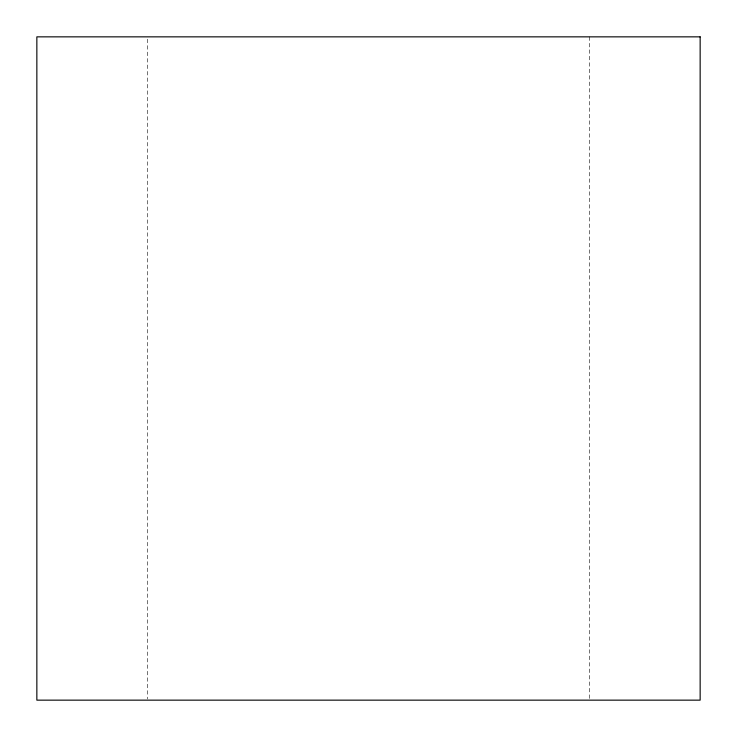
<?xml version="1.0" encoding="UTF-8"?>
<svg xmlns="http://www.w3.org/2000/svg" width="737" height="737" viewBox="0 0 737 737"><rect width="100%" height="100%" fill="white"/><g stroke="black" fill="none" stroke-linecap="round" stroke-linejoin="round"><path stroke-width="0.55" stroke-dasharray="3.69 2.76" d="M589.351 36.85L589.351 698.998M147.649 39.153L147.649 698.998"/><path stroke-width="1.11" d="M700.15 36.85L36.85 36.85L36.85 700.15L700.15 700.15L700.15 36.85"/></g></svg>
